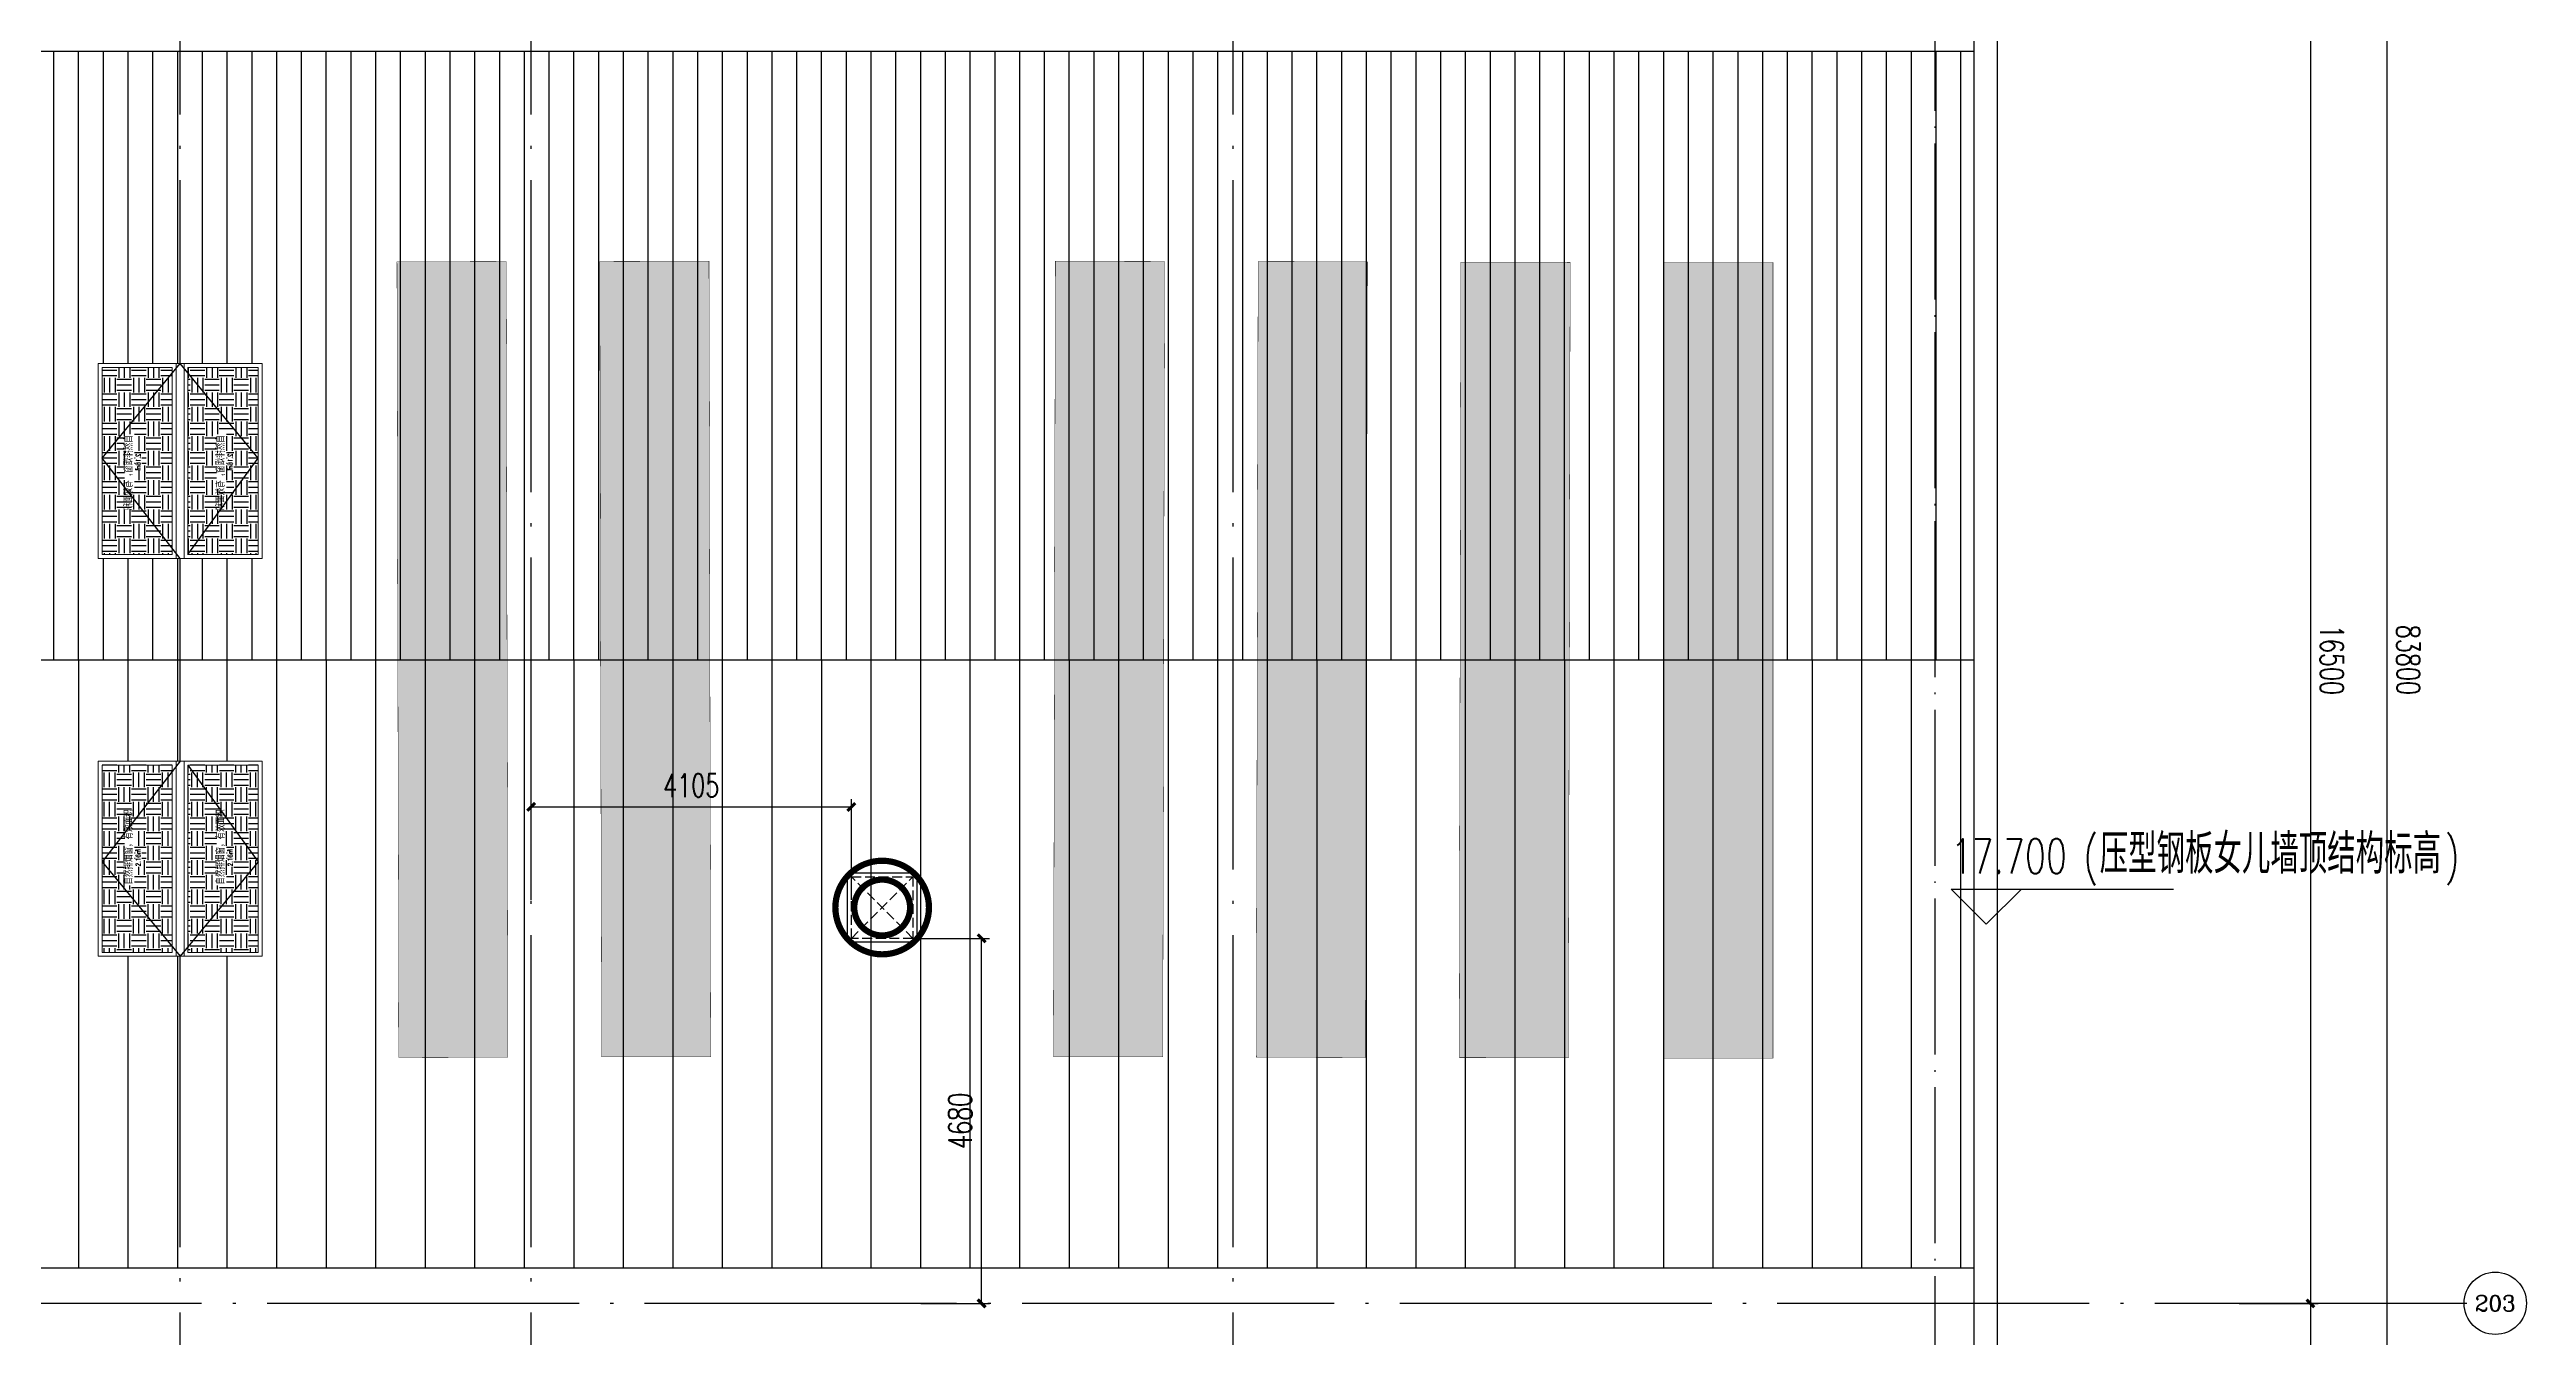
# Model space of a CAD drawing. Extents: x -555607 to 460190, y 498714 to 1664455.
# Drawn here: x 346972 to 378725, y 672646 to 689146 of the extents above; entities that cross this region are included whole.
import ezdxf
from ezdxf.enums import TextEntityAlignment as Align

# ---------------------------------------------------------------- set-up
doc = ezdxf.new("R2010")
doc.units = 0
doc.header["$LTSCALE"] = 1000
doc.header["$MEASUREMENT"] = 0
for name, pattern in [('DASH', [0.35, 0.25, -0.1]), ('DOTE', [2.42, 2, -0.2, 0.02, -0.2]), ('HIDDEN', [9.525, 6.35, -3.175])]:
    doc.linetypes.add(name, pattern=pattern)
doc.layers.get('Defpoints').update_dxf_attribs({"color": 210})
for name, color, linetype in [('99平面图例外参$0$A-HATCH-2', 251, 'Continuous'), ('A-AXIS-D', 1, 'Continuous'), ('A-AXIS-DOTE', 14, 'DOTE'), ('A-AXIS-DP', 126, 'Continuous'), ('A-AXIS-SYMB', 3, 'Continuous'), ('A-HATCH-2', 251, 'Continuous'), ('A-LIN-V', 9, 'Continuous'), ('A-SFCE', 30, 'Continuous'), ('A-WINDOW', 8, 'Continuous'), ('E-电气标注', 84, 'Continuous'), ('SPACE', 7, 'Continuous'), ('SPACE_HATCH', 8, 'Continuous'), ('参考线', 8, 'Continuous'), ('外框', 1, 'HIDDEN'), ('暖通', 7, 'Continuous')]:
    doc.layers.add(name, color=color, linetype=linetype)
doc.layers.add('成型线', color=3, linetype='Continuous', lineweight=18)
doc.styles.add('_TCH_AXIS', font='COMPLEX', dxfattribs={"bigfont": 'GBCBIG'})
doc.styles.add('_TCH_DIM', font='SIMPLEX', dxfattribs={"bigfont": 'GBCBIG'})
doc.styles.add('_TCH_DIM_T3', font='SIMPLEX', dxfattribs={"width": 0.705882, "bigfont": 'GBCBIG'})
doc.styles.add('_TCH_SPACE', font='SIMPLEX', dxfattribs={"height": 5, "bigfont": 'GBCBIG'})
doc.styles.add('A-DIM_T3', font='SIMPLEX', dxfattribs={"width": 0.705882, "bigfont": 'GBCBIG'})
doc.dimstyles.new('_TCH_ARCH&&100', dxfattribs={"dimtxt": 297.5, "dimasz": 100, "dimexe": 100, "dimexo": 100, "dimgap": 126.25, "dimtad": 1, "dimdec": 0, "dimzin": 0, "dimdsep": 46, "dimtxsty": '_TCH_DIM_T3', "dimblk": 'ARCHTICK', "dimcen": 0.09, "dimclrt": 7, "dimazin": 2, "dimtfac": 1, "dimtdec": 0, "dimtix": 1, "dimtmove": 2, "dimatfit": 3, "dimfxl": 100, "dimtolj": 1, "dimtzin": 0, "dimarcsym": 0})
doc.dimstyles.new('A-DIM&&100', dxfattribs={"dimtxt": 297.5, "dimasz": 100, "dimexe": 100, "dimexo": 100, "dimgap": 126.25, "dimtad": 1, "dimdec": 0, "dimzin": 0, "dimdsep": 46, "dimtxsty": 'A-DIM_T3', "dimblk": 'ARCHTICK', "dimcen": 0.09, "dimclrt": 7, "dimazin": 2, "dimtfac": 1, "dimtdec": 0, "dimtix": 1, "dimtmove": 2, "dimatfit": 3, "dimfxl": 1, "dimtolj": 1, "dimtzin": 0, "dimarcsym": 0})
pattern_1 = [(0, (0, 0), (187.5, 187.5), [187.5, -187.5]), (0, (0, 70.31), (187.5, 187.5), [187.5, -187.5]), (0, (0, 140.62), (187.5, 187.5), [187.5, -187.5]), (90, (23.44, 164.06), (-187.5, 187.5), [187.5, -187.5]), (90, (93.75, 164.06), (-187.5, 187.5), [187.5, -187.5]), (90, (164.06, 164.06), (-187.5, 187.5), [187.5, -187.5])]

# ---------------------------------------------------------------- blocks, each defined once
blk = doc.blocks.new('_ArchTick')
at = {"color": 0, "linetype": 'ByBlock', "const_width": 0.4}
blk.add_lwpolyline([(-0.5, -0.5), (0.5, 0.5)], dxfattribs=at)
blk = doc.blocks.new('*D345')
at = {"layer": 'A-AXIS-D', "color": 0, "lineweight": -2, "transparency": 16777216}
for p, q in [((375040, 689570), (376056, 689570)), ((375956, 689570), (375956, 673070)), ((375040, 673070), (376056, 673070))]:
    blk.add_line(p, q, dxfattribs=at)
at = {"layer": 'Defpoints', "color": 0, "transparency": 16777216}
for p in [(374940, 689570), (374940, 673070), (375956, 673070)]:
    blk.add_point(p, dxfattribs=at)
at = {"layer": 'A-AXIS-D', "color": 0, "lineweight": -2, "transparency": 16777216, "xscale": 100, "yscale": 100, "zscale": 100}
for p, rotation in [((375956, 689570), 90), ((375956, 673070), 270)]:
    blk.add_blockref('_ArchTick', p, dxfattribs=dict(at, rotation=rotation))
at = {"layer": 'A-AXIS-D', "color": 7, "transparency": 16777216, "insert": (376231, 681320), "char_height": 297.5, "attachment_point": 5, "rotation": 270, "style": 'A-DIM_T3'}
blk.add_mtext('\\A1;16500', dxfattribs=at)
blk = doc.blocks.new('*D346')
at = {"layer": 'A-AXIS-D', "color": 0, "lineweight": -2, "transparency": 16777216}
for p, q in [((375040, 673070), (376056, 673070)), ((375956, 673070), (375956, 656570)), ((375040, 656570), (376056, 656570))]:
    blk.add_line(p, q, dxfattribs=at)
at = {"layer": 'Defpoints', "color": 0, "transparency": 16777216}
for p in [(374940, 673070), (374940, 656570), (375956, 656570)]:
    blk.add_point(p, dxfattribs=at)
at = {"layer": 'A-AXIS-D', "color": 0, "lineweight": -2, "transparency": 16777216, "xscale": 100, "yscale": 100, "zscale": 100}
for p, rotation in [((375956, 673070), 90), ((375956, 656570), 270)]:
    blk.add_blockref('_ArchTick', p, dxfattribs=dict(at, rotation=rotation))
at = {"layer": 'A-AXIS-D', "color": 7, "transparency": 16777216, "insert": (376231, 664820), "char_height": 297.5, "attachment_point": 5, "rotation": 270, "style": 'A-DIM_T3'}
blk.add_mtext('\\A1;16500', dxfattribs=at)
blk = doc.blocks.new('*D432')
at = {"layer": 'A-AXIS-D', "color": 0, "lineweight": -2, "transparency": 16777216}
for p, q in [((375140, 723220), (377035, 723220)), ((376935, 723220), (376935, 639420)), ((375140, 639420), (377035, 639420))]:
    blk.add_line(p, q, dxfattribs=at)
at = {"layer": 'Defpoints', "color": 0, "transparency": 16777216}
for p in [(375040, 723220), (375040, 639420), (376935, 639420)]:
    blk.add_point(p, dxfattribs=at)
at = {"layer": 'A-AXIS-D', "color": 0, "lineweight": -2, "transparency": 16777216, "xscale": 100, "yscale": 100, "zscale": 100}
for p, rotation in [((376935, 723220), 90), ((376935, 639420), 270)]:
    blk.add_blockref('_ArchTick', p, dxfattribs=dict(at, rotation=rotation))
at = {"layer": 'A-AXIS-D', "color": 7, "transparency": 16777216, "insert": (377210, 681320), "char_height": 297.5, "attachment_point": 5, "rotation": 270, "style": '_TCH_DIM_T3'}
blk.add_mtext('\\A1;83800', dxfattribs=at)
blk = doc.blocks.new('44')
blk.add_wipeout([(277446, 745270), (279946, 745270), (279946, 747370), (277446, 747370)]).dxf.layer = '参考线'
at = {"layer": 'SPACE_HATCH'}
h = blk.add_hatch(dxfattribs=at)
h.set_pattern_fill('土壤', color=250, scale=50, style=0)
h.set_pattern_definition(pattern_1)
h.paths.add_polyline_path([(277496, 746420), (279896, 746420), (279896, 747320), (277496, 747320)])
h.paths.add_polyline_path([(278352, 746904), (279057, 746904), (279057, 747034), (278352, 747034)])
h.paths.add_polyline_path([(278591, 746811), (278817, 746811), (278817, 746895), (278591, 746895)])
h = blk.add_hatch(dxfattribs=at)
h.set_pattern_fill('土壤', color=250, scale=50, style=0)
h.set_pattern_definition(pattern_1)
h.paths.add_polyline_path([(277496, 746220), (279896, 746220), (279896, 745320), (277496, 745320)])
h.paths.add_polyline_path([(278352, 745724), (279057, 745724), (279057, 745854), (278352, 745854)])
h.paths.add_polyline_path([(278591, 745631), (278817, 745631), (278817, 745715), (278591, 745715)])
at = {"layer": '外框', "color": 250}
for points in [[(279946, 746320), (278658, 747320), (277446, 746320)], [(279896, 746220), (278658, 745320), (277446, 746320)]]:
    blk.add_lwpolyline(points, dxfattribs=at)
at = {"layer": '成型线', "color": 8}
for p, q in [((279946, 745270), (279946, 747370)), ((277446, 746370), (279946, 746370)), ((277446, 746270), (279946, 746270)), ((277496, 746420), (279896, 746420)), ((277496, 746220), (279896, 746220))]:
    blk.add_line(p, q, dxfattribs=at)
for points in [[(279946, 745270), (277446, 745270), (277446, 747370), (279946, 747370)], [(277496, 746420), (277496, 747320), (279896, 747320), (279896, 746420)], [(279896, 746220), (279896, 745320), (277496, 745320), (277496, 746220)]]:
    blk.add_lwpolyline(points, dxfattribs=at)
at = {"layer": 'SPACE', "color": 250, "style": '_TCH_SPACE'}
for p in [(278365, 746930), (278365, 745750)]:
    blk.add_text('自然排烟窗，有效面积', height=96.5, dxfattribs=at).set_placement(p)
at = {"layer": 'SPACE', "color": 250, "style": '_TCH_SPACE', "width": 0.705882}
for s, height, p in [('2.16m', 59.5, (278600, 746828)), ('2', 29.8, (278792, 746863)), ('2.16m', 59.5, (278600, 745648)), ('2', 29.8, (278792, 745683))]:
    blk.add_text(s, height=height, dxfattribs=at).set_placement(p)
blk = doc.blocks.new('eeee')
at = {"layer": 'A-LIN-V'}
blk.add_blockref('44', (16550, 81000), dxfattribs=at)
at = {"layer": 'A-LIN-V', "xscale": -0.9999999999999998}
blk.add_blockref('44', (579042, 81000), dxfattribs=at)
blk = doc.blocks.new('423432432222')
at = {"layer": 'A-WINDOW', "rotation": 90}
blk.add_blockref('eeee', (1193916, 416524), dxfattribs=at)
blk = doc.blocks.new('242343243')
at = {"layer": 'A-WINDOW'}
blk.add_blockref('423432432222', (-17950, -33000), dxfattribs=at)
blk = doc.blocks.new('fengji')
at = {"layer": '暖通', "color": 7, "linetype": 'DASH', "ltscale": 0.5}
for p, q in [((-395, 395), (395, -395)), ((395, 395), (-395, -395))]:
    blk.add_line(p, q, dxfattribs=at)
at = {"layer": '暖通', "color": 7, "const_width": 79.8}
for points in [[(0, -600, -1), (0, 600, -1)], [(0, -600, 1), (0, 600, 1)]]:
    blk.add_lwpolyline(points, format="xyb", dxfattribs=at)
at = {"layer": '暖通', "color": 7, "ltscale": 0.5}
blk.add_lwpolyline([(-445, 445), (445, 445), (445, -445), (-445, -445)], close=True, dxfattribs=at)
at = {"layer": '暖通', "color": 7, "linetype": 'DASH', "const_width": 79.8}
for points in [[(0, -358, -1), (0, 358, -1)], [(0, -358, 1), (0, 358, 1)]]:
    blk.add_lwpolyline(points, format="xyb", dxfattribs=at)
at = {"layer": '暖通', "color": 7, "linetype": 'DASH', "ltscale": 0.5}
blk.add_lwpolyline([(-395, 395), (395, 395), (395, -395), (-395, -395)], close=True, dxfattribs=at)
blk = doc.blocks.new('*D757')
at = {"layer": 'A-AXIS-DP', "color": 0, "lineweight": -2, "transparency": 16777216}
for p, q in [((358141, 677750), (359020, 677750)), ((358920, 673070), (358920, 677750)), ((358141, 673070), (359020, 673070))]:
    blk.add_line(p, q, dxfattribs=at)
at = {"layer": 'Defpoints', "color": 0, "transparency": 16777216}
for p in [(358041, 677750), (358920, 677750), (358041, 673070)]:
    blk.add_point(p, dxfattribs=at)
at = {"layer": 'A-AXIS-DP', "color": 0, "lineweight": -2, "transparency": 16777216, "xscale": 100, "yscale": 100, "zscale": 100}
for p, rotation in [((358920, 677750), 90), ((358920, 673070), 270)]:
    blk.add_blockref('_ArchTick', p, dxfattribs=dict(at, rotation=rotation))
at = {"layer": 'A-AXIS-DP', "color": 7, "transparency": 16777216, "insert": (358645, 675410), "char_height": 297.5, "attachment_point": 5, "rotation": 90, "style": '_TCH_DIM_T3'}
blk.add_mtext('\\A1;4680', dxfattribs=at)
blk = doc.blocks.new('*D758')
at = {"layer": 'A-AXIS-DP', "color": 0, "lineweight": -2, "transparency": 16777216}
for p, q in [((353146, 678245), (353146, 679535)), ((357251, 678245), (357251, 679535)), ((353146, 679435), (357251, 679435))]:
    blk.add_line(p, q, dxfattribs=at)
at = {"layer": 'Defpoints', "color": 0, "transparency": 16777216}
for p in [(357251, 679435), (353146, 678145), (357251, 678145)]:
    blk.add_point(p, dxfattribs=at)
at = {"layer": 'A-AXIS-DP', "color": 0, "lineweight": -2, "transparency": 16777216, "xscale": 100, "yscale": 100, "zscale": 100, "rotation": 180}
blk.add_blockref('_ArchTick', (353146, 679435), dxfattribs=at)
at = {"layer": 'A-AXIS-DP', "color": 0, "lineweight": -2, "transparency": 16777216, "xscale": 100, "yscale": 100, "zscale": 100}
blk.add_blockref('_ArchTick', (357251, 679435), dxfattribs=at)
at = {"layer": 'A-AXIS-DP', "color": 7, "transparency": 16777216, "insert": (355198, 679710), "char_height": 297.5, "attachment_point": 5, "style": '_TCH_DIM_T3'}
blk.add_mtext('\\A1;4105', dxfattribs=at)
blk = doc.blocks.new('w42343eeee')
at = {"color": 250}
blk.add_wipeout([(367285, 568212), (365883, 568215), (365906, 578415), (367306, 578412)], dxfattribs=at).dxf.layer = '参考线'
at = {"layer": '99平面图例外参$0$A-HATCH-2'}
h = blk.add_hatch(dxfattribs=at)
h.set_pattern_fill('ANSI33', color=250, scale=75)
h.set_pattern_definition([(45, (1135667.22, 924695.12), (-168.3798, 168.3798), []), (45, (1135835.6, 924695.12), (-168.3798, 168.3798), [119.0625, -59.53125])])
h.paths.add_polyline_path([(366843, 550430), (365843, 550432)])
h.paths.add_polyline_path([(365906, 578415), (367306, 578412), (367283, 568212), (365883, 568215)])
at = {"layer": 'E-电气标注', "color": 250, "const_width": 5}
blk.add_lwpolyline([(365906, 578415), (365883, 568215), (367283, 568212), (367306, 578412)], close=True, dxfattribs=at)
blk = doc.blocks.new('w242343')
at = {"layer": 'A-SFCE', "color": 250, "xscale": -1, "rotation": 0.1299680659603089}
for p in [(40599186491.434822, 3385135467.929023), (40599189091.411179, 3385135479.72454)]:
    blk.add_blockref('w42343eeee', p, dxfattribs=at)
at = {"layer": 'A-SFCE', "color": 250}
for p, rotation in [((40598461721.364868, 3385133829.776828), 0.1299680659603089), ((40598464321.367973, 3385133829.776813), 0.1299680659603089), ((40598466921.371147, 3385133829.776798), 0.1299680659603089), ((40598470836.253593, 3385133004.206556), 0.2599364601502722)]:
    blk.add_blockref('w42343eeee', p, dxfattribs=dict(at, rotation=rotation))
at = {"layer": 'A-SFCE', "color": 250, "xscale": -1, "rotation": 0.1299680659603089}
for p in [(40599186454.006721, 3385151967.886573), (40599189053.983109, 3385151979.682089)]:
    blk.add_blockref('w42343eeee', p, dxfattribs=at)
at = {"layer": 'A-SFCE', "color": 250}
for p, rotation in [((40598461683.936768, 3385150329.734377), 0.1299680659603089), ((40598464283.939919, 3385150329.734363), 0.1299680659603089), ((40598466883.943039, 3385150329.734345), 0.1299680659603089), ((40598470798.82547, 3385149504.164105), 0.2599364601502722)]:
    blk.add_blockref('w42343eeee', p, dxfattribs=dict(at, rotation=rotation))
blk = doc.blocks.new('2312321321')
at = {"layer": '暖通', "rotation": 180}
blk.add_blockref('fengji', (357645.8, 678145), dxfattribs=at)
at = {"layer": 'A-AXIS-DP'}
for p1, p2, distance, picture, middle in [((353145.8, 678145), (357250.8, 678145), 1290, '*D758', (355198.3, 679710)), ((358040.8, 673070), (358040.8, 677750), -879.2, '*D757', (358645, 675410))]:
    dim = blk.add_aligned_dim(p1=p1, p2=p2, distance=distance, dimstyle='_TCH_ARCH&&100', dxfattribs=at)
    dim.commit()
    dim.dimension.update_dxf_attribs({"geometry": picture, "text_midpoint": middle})

msp = doc.modelspace()

# ---------------------------------------------------------------- linework, layer by layer
at = {"layer": 'A-AXIS-D'}
msp.add_circle((378325.1, 673071.1), 400, dxfattribs=at)
at = {"layer": 'A-AXIS-DOTE', "color": 250}
msp.add_line((371145.8, 540740), (371145.8, 841482.3), dxfattribs=at)
at = {"layer": 'A-AXIS-SYMB', "color": 8}
for p, q in [((371800, 677930), (371350, 678380)), ((371350, 678380), (374200, 678380)), ((371800, 677930), (372250, 678380))]:
    msp.add_line(p, q, dxfattribs=at)

# ---------------------------------------------------------------- block references
at = {"layer": 'A-WINDOW', "rotation": 359.8700319340397}
msp.add_blockref('w242343', (-40606042043.5, -3292924822.4), dxfattribs=at)

# ---------------------------------------------------------------- texts
at = {"layer": 'A-AXIS-D', "color": 7, "style": '_TCH_AXIS'}
msp.add_text('203', height=202.97, dxfattribs=at).set_placement((378064.1, 672969.6), (378586.1, 672969.6), align=Align.FIT)
at = {"layer": 'A-AXIS-SYMB', "color": 8, "style": '_TCH_DIM', "width": 0.705882}
for s, height, p in [('17.700', 446.25, (371349.2, 678580)), ('(', 446.2, (373044.2, 678580)), (')', 446.2, (377677.6, 678580))]:
    msp.add_text(s, height=height, dxfattribs=at).set_placement(p)
at = {"layer": 'A-AXIS-SYMB', "color": 8, "style": '_TCH_DIM'}
msp.add_text('压型钢板女儿墙顶结构标高', height=506.383, dxfattribs=at).set_placement((373254.2, 678580))

# ---------------------------------------------------------------- dimensions: what is measured, and where the dimension line sits
at = {"layer": 'A-AXIS-D'}
for base, p1, p2, text, dimstyle, picture, middle in [((376935.5, 639420), (375040, 723220), (375040, 639420), '83800', '_TCH_ARCH&&100', '*D432', (377210.5, 681320)), ((375955.8, 673070), (374940, 689570), (374940, 673070), '16500', 'A-DIM&&100', '*D345', (376230.8, 681320)), ((375955.8, 656570), (374940, 673070), (374940, 656570), '16500', 'A-DIM&&100', '*D346', (376230.8, 664820))]:
    dim = msp.add_linear_dim(base=base, p1=p1, p2=p2, angle=270, text=text, dimstyle=dimstyle, dxfattribs=at)
    dim.commit()
    dim.dimension.update_dxf_attribs({"geometry": picture, "text_midpoint": middle, "dimtype": 129, "text_rotation": 270})

# ---------------------------------------------------------------- next in the draw order: hatches: boundary and pattern name
at = {"layer": 'A-HATCH-2'}
h = msp.add_hatch(dxfattribs=at)
h.set_pattern_fill('ANSI31', color=250, scale=200, angle=45)
h.set_pattern_definition([(90, (0, 0), (-317.5, 0), [])])
h.paths.add_polyline_path([(233880, 681320), (366415.7, 681320), (371645.8, 681320), (371645.8, 689120), (224674.8, 689120), (222141.3, 681320), (237560, 681320)])
h = msp.add_hatch(dxfattribs=at)
h.set_pattern_fill('ANSI31', color=250, scale=400, angle=45)
h.set_pattern_definition([(90, (0, 0), (-635, 0), [])])
h.paths.add_polyline_path([(233880, 681320), (366415.7, 681320), (371645.8, 681320), (371645.8, 673520), (219614.4, 673520), (222144.6, 681320), (237560, 681320)])

# ---------------------------------------------------------------- next in the draw order: linework, layer by layer
at = {"layer": 'A-AXIS-DOTE', "color": 250, "ltscale": 2}
for p, q in [((348645.8, 635071.1), (348645.8, 728870)), ((353145.8, 635071.1), (353145.8, 728870)), ((362145.8, 635071.1), (362145.8, 728870)), ((377960, 673070), (203750, 673070))]:
    msp.add_line(p, q, dxfattribs=at)
at = {"layer": 'A-LIN-V', "color": 8}
for points in [[(371645.8, 689120), (224674.8, 689120)], [(371645.8, 673520), (219614.4, 673520)]]:
    msp.add_lwpolyline(points, dxfattribs=at)
at = {"layer": 'A-SFCE', "color": 8}
for points in [[(214545.8, 654570), (213945.8, 654570), (213945.8, 639420), (371945.8, 639420), (371945.8, 639420), (371945.8, 723220), (235420.9, 723220), (213945.8, 657017.5), (213945.8, 656070)], [(214245.8, 654270), (214245.8, 639720), (371645.8, 639720), (371645.8, 722920), (235639, 722920), (214245.8, 656970), (214245.8, 656370)], [(222141.3, 681320), (371645.8, 681320)]]:
    msp.add_lwpolyline(points, dxfattribs=at)

# ---------------------------------------------------------------- next in the draw order: block references
at = {"layer": 'A-WINDOW'}
msp.add_blockref('242343243', (0, 0), dxfattribs=at)

# ---------------------------------------------------------------- next in the draw order: block references
at = {"layer": '暖通', "color": 7}
msp.add_blockref('2312321321', (0, 0), dxfattribs=at)

doc.saveas('drawing.dxf')
